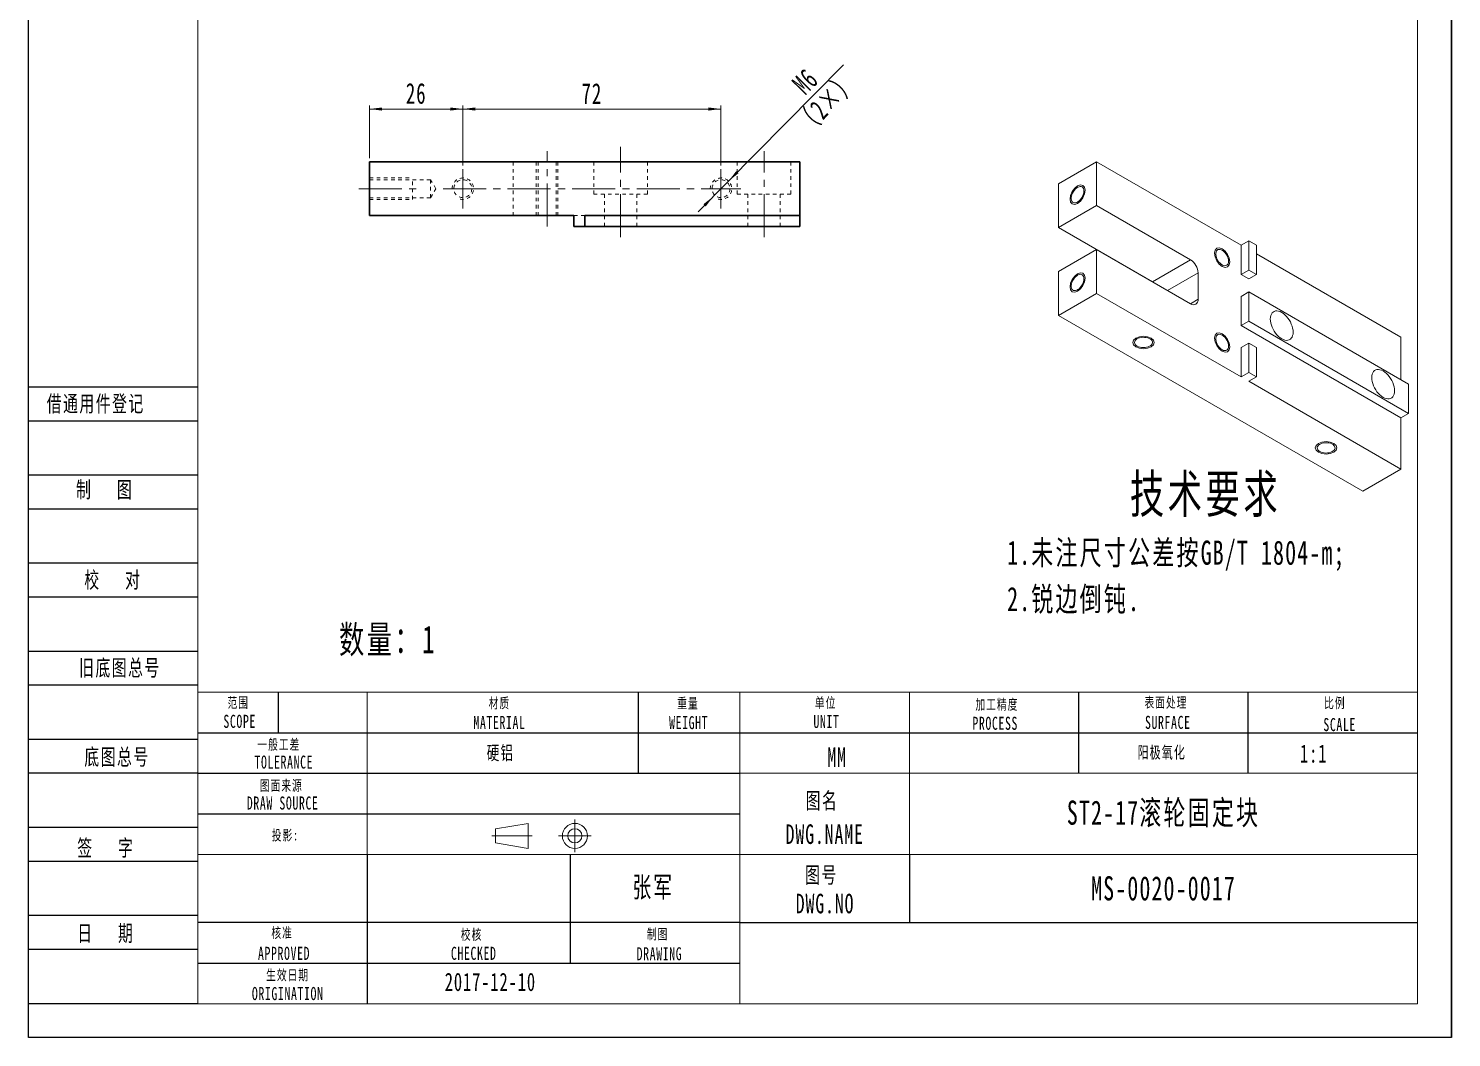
# Model space of a CAD drawing. Header units: millimetres. Extents: x 0 to 7581, y 0 to 561.
# Drawn here: x 5849.3 to 6246.2, y 0 to 281.5 of the extents above; entities that cross this region are included whole.
import ezdxf

# ---------------------------------------------------------------- set-up
doc = ezdxf.new("R2010")
doc.units = ezdxf.units.MM
for name, pattern in [('AD_LTYPE3 0 mm', [16, 11, -1, 1, -1, 1, -1]), ('AD_LTYPE6 0 mm', [12, 1, -1, 1, -1, 1, -1, 1, -1, 1, -1, 1, -1]), ('点画线', [18, 12, -2, 2, -2]), ('虚线', [2, 1, -1])]:
    doc.linetypes.add(name, pattern=pattern)
doc.layers.get('0').update_dxf_attribs({"lineweight": 35})
for name, color, linetype, lineweight in [('ACAD0', 7, 'Continuous', 0), ('ACADA-定位3-标高', 171, 'Continuous', 0), ('ACADA-构件3-柱砼', 9, 'Continuous', 0), ('ACADA-构件8-屋面', 7, 'Continuous', 0), ('EB0', 7, 'Continuous', 35), ('中心线层', 1, '点画线', 18), ('尺寸线层', 3, 'Continuous', 18), ('虚线层', 6, '虚线', 18)]:
    doc.layers.add(name, color=color, linetype=linetype, lineweight=lineweight)
doc.styles.add('标准', font='', dxfattribs={"width": 0.667})
doc.styles.get('标准').set_extended_font_data('宋体')
doc.dimstyles.new('标准', dxfattribs={"dimtxt": 5.779688, "dimasz": 3.5, "dimexe": 1, "dimexo": 1, "dimgap": 1.209086, "dimtad": 1, "dimdsep": 46, "dimtxsty": '标准', "dimblk": '_CAXARROW', "dimcen": 0, "dimdle": 6, "dimazin": 2, "dimtfac": 0.707107, "dimtdec": 3, "dimtmove": 0, "dimatfit": 3, "dimfxl": 1, "dimfrac": 2, "dimtolj": 1, "dimlwd": 18, "dimarcsym": 0})

# ---------------------------------------------------------------- blocks, each defined once
blk = doc.blocks.new('*X169')
at = {"layer": '尺寸线层', "linetype": 'Continuous', "lineweight": 18}
for points in [[(5970.46, 259.01), (5973.96, 259.44), (5973.96, 258.57)], [(6042.46, 259.01), (6038.96, 259.44), (6038.96, 258.57)]]:
    blk.add_hatch(color=0, dxfattribs=at).paths.add_polyline_path(points, flags=0)
at = {"layer": '尺寸线层', "color": 0, "linetype": 'Continuous', "lineweight": 18}
for p, q in [((5970.46, 243.27), (5970.46, 260.01)), ((5970.46, 259.01), (6042.46, 259.01)), ((6042.46, 243.27), (6042.46, 260.01))]:
    blk.add_line(p, q, dxfattribs=at)
at = {"layer": '尺寸线层', "color": 0, "linetype": 'Continuous', "lineweight": 18, "insert": (6006.46, 263.32), "char_height": 5.78, "width": 8.1213, "attachment_point": 5, "line_spacing_factor": 1.15057, "style": '标准'}
blk.add_mtext('\\T1.1;72', dxfattribs=at)
blk = doc.blocks.new('_CAXARROW')
blk.add_hatch(color=0).paths.add_polyline_path([(0, 0), (-1, 0.125), (-1, -0.125)], flags=0)
blk = doc.blocks.new('*X170')
at = {"layer": '尺寸线层', "linetype": 'Continuous', "lineweight": 18}
for points in [[(5944.46, 259.01), (5947.96, 259.44), (5947.96, 258.57)], [(5970.46, 259.01), (5966.96, 259.44), (5966.96, 258.57)]]:
    blk.add_hatch(color=0, dxfattribs=at).paths.add_polyline_path(points, flags=0)
at = {"layer": '尺寸线层', "color": 0, "linetype": 'Continuous', "lineweight": 18}
for p, q in [((5944.46, 245.27), (5944.46, 260.01)), ((5944.46, 259.01), (5970.46, 259.01)), ((5970.46, 243.27), (5970.46, 260.01))]:
    blk.add_line(p, q, dxfattribs=at)
at = {"layer": '尺寸线层', "color": 0, "linetype": 'Continuous', "lineweight": 18, "insert": (5957.46, 263.32), "char_height": 5.78, "width": 8.1856, "attachment_point": 5, "line_spacing_factor": 1.15057, "style": '标准'}
blk.add_mtext('\\T1.1;26', dxfattribs=at)
blk = doc.blocks.new('*X182')
at = {"layer": '尺寸线层', "linetype": 'Continuous', "lineweight": 18}
for points in [[(6044.57, 238.91), (6047.35, 241.09), (6046.72, 241.7)], [(6040.35, 234.64), (6038.21, 231.84), (6037.58, 232.46)]]:
    blk.add_hatch(color=0, dxfattribs=at).paths.add_polyline_path(points, flags=0)
at = {"layer": '尺寸线层', "color": 0, "linetype": 'Continuous', "lineweight": 18}
blk.add_line((6076.64, 271.34), (6036.14, 230.37), dxfattribs=at)
at = {"layer": '尺寸线层', "color": 0, "linetype": 'Continuous', "lineweight": 18, "char_height": 5.78, "attachment_point": 5, "rotation": 45.3262, "line_spacing_factor": 1.15057, "style": '标准'}
for s, insert, width in [('\\T1.1;M6', (6065.99, 266.7), 16.8082), ('\\T1.1;（2×）', (6072.12, 260.64), 35.3465)]:
    blk.add_mtext(s, dxfattribs=dict(at, insert=insert, width=width))

msp = doc.modelspace()

# ---------------------------------------------------------------- linework, layer by layer
at = {"layer": 'ACAD0', "linetype": 'Continuous', "lineweight": 0}
for p, q in [((5896.581, 9.449), (5896.581, 551.825)), ((6236.747, 551.825), (6236.747, 9.449)), ((5896.581, 96.38), (6236.747, 96.38)), ((5943.826, 51.025), (5943.826, 96.38)), ((6047.766, 9.449), (6047.766, 96.38)), ((6095.011, 51.025), (6095.011, 96.38)), ((6047.766, 73.703), (6236.747, 73.703)), ((5896.581, 51.025), (6236.747, 51.025)), ((5896.581, 9.449), (6236.747, 9.449))]:
    msp.add_line(p, q, dxfattribs=at)
at = {"layer": 'ACAD0', "color": 7, "linetype": 'AD_LTYPE6 0 mm', "lineweight": 0}
msp.add_line((5996.964, 244.272), (5990.964, 244.272), dxfattribs=at)
msp.add_line((5996.964, 244.272), (5990.964, 244.272), dxfattribs=at)
at = {"layer": 'ACAD0', "color": 7, "linetype": 'Continuous', "lineweight": 15}
for p, q in [((6147.219, 244.307), (6136.613, 238.184)), ((6147.219, 244.307), (6147.219, 232.059)), ((6187.524, 221.04), (6147.219, 244.307)), ((6136.613, 238.184), (6136.613, 225.936)), ((6147.219, 232.059), (6136.613, 225.936)), ((6147.219, 232.059), (6173.382, 216.956)), ((6136.613, 225.936), (6162.776, 210.833)), ((6189.646, 222.264), (6187.524, 221.04)), ((6189.646, 222.264), (6189.646, 214.099)), ((6191.767, 221.04), (6189.646, 222.264)), ((6147.219, 219.811), (6136.613, 213.688)), ((6147.219, 219.811), (6147.219, 207.563)), ((6173.382, 204.708), (6147.219, 219.811)), ((6187.524, 221.04), (6187.524, 212.874)), ((6191.767, 212.874), (6191.767, 221.04)), ((6232.072, 195.323), (6191.767, 218.59)), ((6173.382, 216.956), (6162.776, 210.833)), ((6136.613, 213.688), (6136.613, 201.44)), ((6162.776, 210.833), (6162.861, 210.781)), ((6175.504, 213.281), (6175.504, 205.933)), ((6189.646, 214.099), (6187.524, 212.874)), ((6187.524, 212.874), (6189.646, 211.65)), ((6189.646, 214.099), (6191.767, 212.874)), ((6191.767, 212.874), (6189.646, 211.65)), ((6147.219, 207.563), (6136.613, 201.44)), ((6147.219, 207.563), (6187.524, 184.295)), ((6189.646, 207.975), (6187.524, 206.75)), ((6187.524, 206.75), (6187.524, 198.585)), ((6189.646, 207.975), (6189.646, 199.809)), ((6234.193, 182.258), (6189.646, 207.975)), ((6136.613, 201.44), (6221.465, 152.455)), ((6189.646, 199.809), (6187.524, 198.585)), ((6187.524, 198.585), (6232.072, 172.868)), ((6189.646, 199.809), (6234.193, 174.093)), ((6232.072, 183.483), (6232.072, 195.323)), ((6189.646, 193.685), (6187.524, 192.461)), ((6187.524, 192.461), (6187.524, 184.295)), ((6191.767, 192.461), (6189.646, 193.685)), ((6189.646, 193.685), (6189.646, 185.52)), ((6191.767, 184.295), (6191.767, 192.461)), ((6189.646, 185.52), (6187.524, 184.295)), ((6189.646, 185.52), (6191.767, 184.295)), ((6191.767, 184.295), (6189.646, 183.071)), ((6189.646, 183.071), (6232.072, 158.579)), ((6234.193, 174.093), (6234.193, 182.258)), ((6234.193, 174.093), (6232.072, 172.868)), ((6232.072, 158.579), (6232.072, 172.868)), ((6232.072, 158.579), (6221.465, 152.455))]:
    msp.add_line(p, q, dxfattribs=at)
at = {"layer": 'ACAD0', "color": 8, "linetype": 'Continuous', "lineweight": 15}
for p, q in [((6175.504, 213.281), (6167.017, 208.382)), ((6175.504, 205.933), (6173.382, 204.708))]:
    msp.add_line(p, q, dxfattribs=at)
at = {"layer": 'ACAD0', "color": 7, "linetype": 'Continuous', "lineweight": 0}
for points in [[(6144.037, 236.346), (6143.876, 235.316), (6143.416, 234.256), (6142.728, 233.327), (6141.916, 232.672), (6141.104, 232.39), (6140.416, 232.524), (6139.956, 233.053), (6139.795, 233.897), (6139.956, 234.928), (6140.416, 235.988), (6141.104, 236.916), (6141.916, 237.571), (6142.728, 237.854), (6143.416, 237.72), (6143.876, 237.191), (6144.037, 236.346)], [(6182.221, 215.119), (6181.409, 215.774), (6180.721, 216.703), (6180.261, 217.763), (6180.1, 218.794), (6180.261, 219.638), (6180.721, 220.167), (6181.409, 220.301), (6182.221, 220.019), (6183.033, 219.363), (6183.721, 218.435), (6184.181, 217.375), (6184.342, 216.344), (6184.181, 215.5), (6183.721, 214.971), (6183.033, 214.837), (6182.221, 215.119)], [(6144.037, 211.85), (6143.876, 210.82), (6143.416, 209.759), (6142.728, 208.831), (6141.916, 208.176), (6141.104, 207.894), (6140.416, 208.027), (6139.956, 208.557), (6139.795, 209.401), (6139.956, 210.432), (6140.416, 211.492), (6141.104, 212.42), (6141.916, 213.075), (6142.728, 213.357), (6143.416, 213.224), (6143.876, 212.694), (6144.037, 211.85)], [(6158.179, 192.664), (6157.529, 193.225), (6157.301, 193.888), (6157.529, 194.551), (6158.179, 195.113), (6159.153, 195.488), (6160.301, 195.62), (6161.449, 195.488), (6162.422, 195.113), (6163.072, 194.551), (6163.301, 193.888), (6163.072, 193.225), (6162.422, 192.664), (6161.449, 192.288), (6160.301, 192.156), (6159.153, 192.288), (6158.179, 192.664)], [(6182.221, 191.44), (6181.409, 192.095), (6180.721, 193.023), (6180.261, 194.083), (6180.1, 195.114), (6180.261, 195.958), (6180.721, 196.487), (6181.409, 196.621), (6182.221, 196.339), (6183.033, 195.684), (6183.721, 194.755), (6184.181, 193.695), (6184.342, 192.665), (6184.181, 191.82), (6183.721, 191.291), (6183.033, 191.157), (6182.221, 191.44)], [(6209.091, 163.273), (6208.441, 163.835), (6208.212, 164.497), (6208.441, 165.16), (6209.091, 165.722), (6210.064, 166.098), (6211.212, 166.229), (6212.36, 166.098), (6213.334, 165.722), (6213.984, 165.16), (6214.212, 164.497), (6213.984, 163.835), (6213.334, 163.273), (6212.36, 162.897), (6211.212, 162.766), (6210.064, 162.897), (6209.091, 163.273)]]:
    msp.add_lwpolyline(points, dxfattribs=at)
at = {"layer": 'ACAD0', "color": 7, "linetype": 'Continuous', "lineweight": 15}
for points in [[(6143.684, 236.142), (6143.652, 236.51), (6143.557, 236.828), (6143.403, 237.084), (6143.195, 237.269), (6142.941, 237.377), (6142.65, 237.403), (6142.333, 237.346), (6142, 237.209), (6141.664, 236.997), (6141.338, 236.717), (6141.032, 236.379), (6140.758, 235.996), (6140.526, 235.581), (6140.345, 235.15), (6140.22, 234.718), (6140.156, 234.3), (6140.156, 233.912), (6140.22, 233.567), (6140.345, 233.279), (6140.526, 233.058), (6140.758, 232.911), (6141.032, 232.844), (6141.338, 232.859), (6141.664, 232.956), (6142, 233.131), (6142.333, 233.379), (6142.65, 233.689), (6142.941, 234.051), (6143.195, 234.452), (6143.403, 234.877), (6143.557, 235.31), (6143.652, 235.738), (6143.684, 236.142)], [(6183.989, 216.548), (6183.957, 216.953), (6183.862, 217.38), (6183.708, 217.814), (6183.5, 218.239), (6183.246, 218.64), (6182.955, 219.002), (6182.638, 219.312), (6182.305, 219.559), (6181.969, 219.735), (6181.643, 219.832), (6181.337, 219.847), (6181.063, 219.78), (6180.831, 219.633), (6180.65, 219.411), (6180.525, 219.123), (6180.461, 218.779), (6180.461, 218.391), (6180.525, 217.973), (6180.65, 217.541), (6180.831, 217.109), (6181.063, 216.694), (6181.337, 216.311), (6181.643, 215.974), (6181.969, 215.694), (6182.305, 215.481), (6182.638, 215.345), (6182.955, 215.288), (6183.246, 215.314), (6183.5, 215.422), (6183.708, 215.607), (6183.862, 215.863), (6183.957, 216.181), (6183.989, 216.548)], [(6143.684, 211.646), (6143.652, 212.014), (6143.557, 212.332), (6143.403, 212.588), (6143.195, 212.773), (6142.941, 212.88), (6142.65, 212.906), (6142.333, 212.85), (6142, 212.713), (6141.664, 212.501), (6141.338, 212.221), (6141.032, 211.883), (6140.758, 211.5), (6140.526, 211.085), (6140.345, 210.654), (6140.22, 210.221), (6140.156, 209.804), (6140.156, 209.416), (6140.22, 209.071), (6140.345, 208.783), (6140.526, 208.561), (6140.758, 208.414), (6141.032, 208.347), (6141.338, 208.363), (6141.664, 208.46), (6142, 208.635), (6142.333, 208.882), (6142.65, 209.193), (6142.941, 209.555), (6143.195, 209.955), (6143.403, 210.38), (6143.557, 210.814), (6143.652, 211.241), (6143.684, 211.646)], [(6195.656, 200.422), (6195.688, 200.927), (6195.785, 201.383), (6195.944, 201.783), (6196.161, 202.117), (6196.433, 202.38), (6196.754, 202.565), (6197.118, 202.67), (6197.516, 202.691), (6197.942, 202.629), (6198.385, 202.484), (6198.838, 202.26), (6199.291, 201.961), (6199.735, 201.594), (6200.16, 201.165), (6200.558, 200.684), (6200.922, 200.16), (6201.243, 199.604), (6201.515, 199.027), (6201.732, 198.441), (6201.891, 197.858), (6201.988, 197.29), (6202.02, 196.749), (6201.988, 196.244), (6201.891, 195.788), (6201.732, 195.388), (6201.515, 195.054), (6201.243, 194.791), (6200.922, 194.606), (6200.558, 194.501), (6200.16, 194.48), (6199.735, 194.542), (6199.291, 194.687), (6198.838, 194.911), (6198.385, 195.21), (6197.942, 195.577), (6197.516, 196.006), (6197.118, 196.487), (6196.754, 197.011), (6196.433, 197.568), (6196.161, 198.144), (6195.944, 198.73), (6195.785, 199.313), (6195.688, 199.881), (6195.656, 200.422)], [(6158.533, 192.868), (6158.899, 192.693), (6159.317, 192.561), (6159.769, 192.478), (6160.241, 192.445), (6160.715, 192.465), (6161.174, 192.536), (6161.602, 192.656), (6161.982, 192.82), (6162.302, 193.023), (6162.549, 193.258), (6162.716, 193.515), (6162.794, 193.785), (6162.783, 194.06), (6162.682, 194.328), (6162.495, 194.58), (6162.229, 194.807), (6161.892, 195.001), (6161.499, 195.155), (6161.062, 195.263), (6160.598, 195.321), (6160.122, 195.328), (6159.654, 195.282), (6159.208, 195.186), (6158.803, 195.044), (6158.451, 194.859), (6158.166, 194.639), (6157.958, 194.393), (6157.835, 194.128), (6157.801, 193.854), (6157.858, 193.581), (6158.003, 193.32), (6158.23, 193.079), (6158.533, 192.868)], [(6183.989, 192.869), (6183.957, 193.274), (6183.862, 193.701), (6183.708, 194.134), (6183.5, 194.559), (6183.246, 194.96), (6182.955, 195.322), (6182.638, 195.632), (6182.305, 195.88), (6181.969, 196.055), (6181.643, 196.152), (6181.337, 196.167), (6181.063, 196.1), (6180.831, 195.953), (6180.65, 195.732), (6180.525, 195.444), (6180.461, 195.099), (6180.461, 194.711), (6180.525, 194.293), (6180.65, 193.861), (6180.831, 193.43), (6181.063, 193.015), (6181.337, 192.632), (6181.643, 192.294), (6181.969, 192.014), (6182.305, 191.802), (6182.638, 191.665), (6182.955, 191.608), (6183.246, 191.634), (6183.5, 191.742), (6183.708, 191.927), (6183.862, 192.183), (6183.957, 192.501), (6183.989, 192.869)], [(6223.94, 184.094), (6223.973, 184.598), (6224.069, 185.055), (6224.228, 185.455), (6224.445, 185.789), (6224.718, 186.052), (6225.039, 186.237), (6225.402, 186.342), (6225.8, 186.363), (6226.226, 186.3), (6226.669, 186.156), (6227.122, 185.932), (6227.575, 185.633), (6228.019, 185.265), (6228.444, 184.837), (6228.843, 184.355), (6229.206, 183.831), (6229.527, 183.275), (6229.799, 182.699), (6230.017, 182.113), (6230.175, 181.53), (6230.272, 180.962), (6230.304, 180.42), (6230.272, 179.916), (6230.175, 179.46), (6230.017, 179.06), (6229.799, 178.725), (6229.527, 178.463), (6229.206, 178.277), (6228.843, 178.173), (6228.444, 178.152), (6228.019, 178.214), (6227.575, 178.359), (6227.122, 178.583), (6226.669, 178.882), (6226.226, 179.249), (6225.8, 179.678), (6225.402, 180.159), (6225.039, 180.683), (6224.718, 181.239), (6224.445, 181.816), (6224.228, 182.402), (6224.069, 182.985), (6223.973, 183.553), (6223.94, 184.094)], [(6209.445, 163.477), (6209.811, 163.302), (6210.228, 163.171), (6210.681, 163.087), (6211.153, 163.055), (6211.627, 163.074), (6212.086, 163.145), (6212.514, 163.265), (6212.894, 163.43), (6213.214, 163.633), (6213.461, 163.867), (6213.627, 164.124), (6213.706, 164.395), (6213.695, 164.669), (6213.594, 164.937), (6213.407, 165.189), (6213.14, 165.416), (6212.804, 165.61), (6212.411, 165.764), (6211.974, 165.872), (6211.509, 165.931), (6211.034, 165.937), (6210.565, 165.892), (6210.12, 165.796), (6209.714, 165.653), (6209.363, 165.468), (6209.078, 165.249), (6208.87, 165.002), (6208.747, 164.737), (6208.713, 164.463), (6208.77, 164.191), (6208.914, 163.929), (6209.142, 163.689), (6209.445, 163.477)]]:
    msp.add_lwpolyline(points, dxfattribs=at)
for centre, radius, start, end in [((6170.917, 213.083), 4.59, 2.4764, 57.5236), ((6174.204, 205.734), 1.315, 231.32543, 8.68532)]:
    msp.add_arc(centre, radius, start, end, dxfattribs=at)
at = {"layer": 'ACADA-构件3-柱砼', "linetype": 'ByBlock', "lineweight": -2, "ltscale": 0.2}
for p, q in [((5849.336, 0), (5849.336, 561.274)), ((6246.196, 561.274), (6246.196, 0)), ((6246.196, 0), (6246.196, 561.274)), ((5896.581, 181.422), (5849.336, 181.422)), ((5896.581, 171.973), (5849.336, 171.973)), ((5896.581, 156.854), (5849.336, 156.854)), ((5896.581, 147.405), (5849.336, 147.405)), ((5896.581, 132.287), (5849.336, 132.287)), ((5896.581, 122.838), (5849.336, 122.838)), ((5896.581, 107.719), (5849.336, 107.719)), ((5896.581, 98.27), (5849.336, 98.27)), ((5918.997, 96.401), (5918.997, 85.042)), ((6019.419, 73.703), (6019.419, 96.38)), ((6142.257, 73.703), (6142.257, 96.38)), ((6189.502, 73.703), (6189.502, 96.38)), ((5896.581, 85.042), (6236.747, 85.042)), ((5896.581, 83.152), (5849.336, 83.152)), ((5896.581, 73.703), (5849.336, 73.703)), ((5896.581, 73.703), (6047.766, 73.703)), ((5896.581, 62.364), (6047.766, 62.364)), ((5896.581, 58.584), (5849.336, 58.584)), ((5896.581, 49.135), (5849.336, 49.135)), ((5943.826, 51.025), (5943.826, 9.449)), ((6000.521, 20.788), (6000.521, 51.025)), ((6095.011, 51.025), (6095.011, 32.127)), ((5896.581, 34.017), (5849.336, 34.017)), ((6047.766, 32.127), (5896.581, 32.127)), ((6047.766, 32.127), (6236.747, 32.127)), ((5896.581, 24.568), (5849.336, 24.568)), ((5896.581, 20.788), (6047.766, 20.788)), ((5896.581, 9.449), (5849.336, 9.449)), ((6246.196, 0), (5849.336, 0))]:
    msp.add_line(p, q, dxfattribs=at)
at = {"layer": 'ACADA-构件8-屋面', "linetype": 'Continuous', "lineweight": 18}
for p, q in [((5979.605, 58.243), (5988.71, 59.748)), ((5988.71, 59.748), (5988.71, 52.775)), ((6001.712, 51.713), (6001.712, 60.81)), ((5978.543, 56.261), (5989.771, 56.261)), ((5979.605, 58.243), (5979.605, 54.28)), ((5997.163, 56.261), (6006.26, 56.261)), ((5979.605, 54.28), (5988.71, 52.775))]:
    msp.add_line(p, q, dxfattribs=at)
for radius in [3.487, 1.981]:
    msp.add_circle((6001.712, 56.261), radius, dxfattribs=at)
at = {"layer": 'EB0'}
for p, q in [((6064.464, 244.272), (5944.464, 244.272)), ((5944.464, 229.272), (5944.464, 244.272)), ((6064.464, 229.272), (6064.464, 244.272)), ((6001.464, 229.272), (5944.464, 229.272)), ((6001.464, 226.272), (6001.464, 229.272)), ((6004.464, 226.272), (6001.464, 226.272)), ((6004.464, 226.272), (6004.464, 229.272)), ((6064.464, 229.272), (6004.464, 229.272)), ((6064.464, 226.272), (6004.464, 226.272)), ((6064.464, 226.272), (6064.464, 229.272))]:
    msp.add_line(p, q, dxfattribs=at)
at = {"layer": '中心线层', "linetype": '点画线', "lineweight": 18}
for p, q in [((5993.964, 226.272), (5993.964, 247.272)), ((6014.464, 223.272), (6014.464, 248.465)), ((6054.464, 223.272), (6054.464, 247.269)), ((5970.464, 231.272), (5970.464, 242.272)), ((6042.464, 231.272), (6042.464, 242.272)), ((5941.464, 236.772), (5959.464, 236.772)), ((5964.964, 236.772), (6037.248, 236.772)), ((6036.964, 236.772), (6047.964, 236.772))]:
    msp.add_line(p, q, dxfattribs=at)
at = {"layer": '虚线层', "color": 6, "linetype": '虚线', "lineweight": 18}
for p, q in [((5984.464, 229.272), (5984.464, 244.272)), ((5990.964, 229.272), (5990.964, 244.272)), ((5990.964, 229.272), (5990.964, 244.272)), ((5991.464, 244.272), (5991.464, 229.272)), ((5996.464, 229.272), (5996.464, 244.272)), ((5996.964, 229.272), (5996.964, 244.272)), ((5996.964, 229.272), (5996.964, 244.272)), ((6006.964, 244.272), (6006.964, 235.272)), ((6021.964, 235.272), (6021.964, 244.272)), ((6046.964, 244.272), (6046.964, 235.272)), ((6061.964, 235.272), (6061.964, 244.272)), ((5944.464, 239.772), (5956.464, 239.772)), ((5944.464, 239.772), (5956.464, 239.772)), ((5961.464, 239.272), (5944.464, 239.272)), ((5956.464, 233.772), (5956.464, 239.772)), ((5956.464, 233.772), (5956.464, 239.772)), ((5961.464, 234.272), (5961.464, 239.272)), ((5962.966, 236.772), (5961.464, 239.272)), ((5944.464, 234.272), (5961.464, 234.272)), ((5961.464, 234.272), (5962.966, 236.772)), ((6006.964, 235.272), (6021.964, 235.272)), ((6009.964, 235.272), (6009.964, 226.272)), ((6018.964, 226.272), (6018.964, 235.272)), ((6046.964, 235.272), (6061.964, 235.272)), ((6049.964, 235.272), (6049.964, 226.272)), ((6058.964, 226.272), (6058.964, 235.272)), ((5944.464, 233.772), (5956.464, 233.772)), ((5944.464, 233.772), (5956.464, 233.772)), ((6001.464, 229.272), (6004.464, 229.272))]:
    msp.add_line(p, q, dxfattribs=at)
for centre in [(5970.464, 236.772), (6042.464, 236.772)]:
    msp.add_circle(centre, 2.5, dxfattribs=at)
for centre in [(5970.464, 236.772), (6042.464, 236.772)]:
    msp.add_arc(centre, 3, 255, 195, dxfattribs=at)

# ---------------------------------------------------------------- texts
at = {"layer": 'ACADA-定位3-标高', "linetype": 'Continuous', "lineweight": 18, "line_spacing_factor": 1.15057, "style": '标准'}
for s, insert, char_height, width, attachment_point in [('\\T1.1;数量：1', (5935.961, 106.331), 7.7146, 38.95265, 7), ('\\T1.1;ST2-17滚轮固定块', (6165.879, 62.364), 6.74297, 141.73595, 5), ('\\T1.1;MS-0020-0017', (6165.879, 41.576), 6.74297, 141.73595, 5), ('\\T1.1;2017-12-10', (5965.415, 12.895), 5.09884, 39.173, 7)]:
    msp.add_mtext(s, dxfattribs=dict(at, insert=insert, char_height=char_height, width=width, attachment_point=attachment_point))
at = {"layer": 'ACADA-定位3-标高', "linetype": 'AD_LTYPE3 0 mm', "lineweight": 0, "insert": (6203.921, 76.59), "char_height": 5.0972, "width": 10.86809, "attachment_point": 7, "line_spacing_factor": 1.15057, "style": '标准'}
msp.add_mtext('\\T1.1;1:1', dxfattribs=at)
at = {"layer": 'ACADA-构件8-屋面', "linetype": 'Continuous', "lineweight": 18, "line_spacing_factor": 1.15057, "style": '标准'}
for s, insert, char_height, width, attachment_point in [('\\T1.1;借通用件登记', (5854.432, 179.11), 4.55105, 42.94074, 1), ('\\T1.1;制   图', (5862.627, 155.128), 4.55105, 24.99156, 1), ('\\T1.1;校   对', (5864.919, 129.942), 4.55105, 24.99156, 1), ('\\T1.1;旧底图总号', (5863.454, 105.419), 4.55105, 71.28793, 1), ('\\T1.1;范围', (5907.838, 93.271), 2.9127, 9.1903, 5), ('\\T1.1;单位', (6071.644, 93.24), 2.9127, 13.06471, 5), ('\\T1.1;表面处理', (6166.547, 93.309), 2.9127, 18.38439, 5), ('\\T1.1;材质', (5980.68, 93.143), 2.9127, 15.00191, 5), ('\\T1.1;重量', (6033.261, 93.156), 2.9127, 16.93912, 5), ('\\T1.1;加工精度', (6119.411, 92.758), 2.9127, 18.38439, 5), ('\\T1.1;比例', (6213.648, 93.184), 2.9127, 16.69126, 5), ('\\T1.1;SCOPE', (5908.232, 88.179), 3.64084, 10.49631, 5), ('\\T1.1;MATERIAL', (5980.688, 87.895), 3.64084, 15.39209, 5), ('\\T1.1;WEIGHT', (6033.436, 87.823), 3.64084, 15.29033, 5), ('\\T1.1;UNIT', (6071.866, 88.156), 3.6408, 11.00889, 5), ('\\T1.1;PROCESS', (6118.931, 87.631), 3.64084, 14.67599, 5), ('\\T1.1;SURFACE', (6167.059, 87.889), 3.64084, 14.57424, 5), ('\\T1.1;SCALE', (6214.992, 87.266), 3.64084, 15.13391, 5), ('\\T1.1;一般工差', (5919.158, 81.591), 2.9127, 20.32159, 5), ('\\T1.1;底图总号', (5864.919, 80.562), 4.5511, 24.99156, 1), ('\\T1.1;   MM', (6070.752, 78.184), 5.46126, 22.34339, 5), ('\\T1.1;TOLERANCE', (5920.544, 76.814), 3.64084, 18.44864, 5), ('\\T1.1;图面来源', (5919.849, 70.151), 2.9127, 24.196, 5), ('\\T1.1;图名', (6070.62, 65.83), 4.5511, 13.78546, 5), ('\\T1.1;签   字', (5862.938, 55.194), 4.55105, 24.99156, 1), ('\\T1.1;投影:', (5920.909, 56.283), 2.9127, 108.913, 5), ('\\T1.1;图号', (6070.488, 45.122), 4.5511, 22.50287, 5), ('\\T1.1;张军', (6023.55, 41.665), 5.772, 75.59251, 5), ('\\T1.1;日   期', (5862.938, 31.382), 4.55105, 24.99156, 1), ('\\T1.1;核准', (5920.067, 29.074), 2.9127, 16.93912, 5), ('\\T1.1;校核', (5972.917, 28.576), 2.9127, 15.00191, 5), ('\\T1.1;制图', (6024.791, 28.702), 2.9127, 18.87632, 5), ('\\T1.1;APPROVED', (5920.607, 23.463), 3.64084, 17.02023, 5), ('\\T1.1;CHECKED', (5973.504, 23.463), 3.64084, 14.67599, 5), ('\\T1.1;DRAWING', (6025.304, 23.338), 3.64084, 14.1672, 5), ('\\T1.1;生效日期', (5921.601, 17.29), 2.9127, 24.196, 5), ('\\T1.1;ORIGINATION', (5921.637, 12.239), 3.64084, 20.5743, 5)]:
    msp.add_mtext(s, dxfattribs=dict(at, insert=insert, char_height=char_height, width=width, attachment_point=attachment_point))
at = {"layer": '尺寸线层', "linetype": 'Continuous', "lineweight": 18, "line_spacing_factor": 1.15057, "style": '标准'}
for s, insert, char_height, width, attachment_point in [('\\T1.1;技术要求', (6156.487, 156.922), 10.5373, 72.72313, 1), ('\\T1.1;1.未注尺寸公差按GB/T 1804-m;\\P2.锐边倒钝.', (6122.257, 138.634), 6.74297, 128.95196, 1), ('\\T1.1;硬铝', (5980.988, 79.192), 3.8483, 40.53202, 5), ('\\T1.1;阳极氧化', (6165.385, 79.372), 3.3715, 47.24532, 5), ('\\T1.1;DRAW SOURCE', (5920.22, 65.389), 3.64084, 47.21285, 5), ('\\T1.1;DWG.NAME', (6071.389, 56.694), 5.46126, 47.24532, 5), ('\\T1.1;DWG.NO', (6071.487, 37.33), 5.46126, 47.44838, 5)]:
    msp.add_mtext(s, dxfattribs=dict(at, insert=insert, char_height=char_height, width=width, attachment_point=attachment_point))

# ---------------------------------------------------------------- dimensions: what is measured, and where the dimension line sits
at = {"layer": '尺寸线层'}
dim = msp.add_diameter_dim_2p(p1=(6040.355, 234.639), p2=(6044.573, 238.906), text='M6', dimstyle='标准', override={"dimpost": '%%C<>\\X（2×）', "dimsah": 1, "dimtmove": 2, "dimtfill": 1}, dxfattribs=at)
dim.commit()
dim.dimension.update_dxf_attribs({"geometry": '*X182', "text_midpoint": (6069.053, 263.666), "dimtype": 163})
for base, p1, p2, picture, middle in [((5970.464, 259.007), (5944.464, 244.272), (5970.464, 242.272), '*X170', (5957.464, 259.007)), ((6042.464, 259.007), (5970.464, 242.272), (6042.464, 242.272), '*X169', (6006.464, 259.007))]:
    dim = msp.add_linear_dim(base=base, p1=p1, p2=p2, dimstyle='标准', override={"dimsah": 1, "dimtfill": 1, "dimtzin": 8}, dxfattribs=at)
    dim.commit()
    dim.dimension.update_dxf_attribs({"geometry": picture, "text_midpoint": middle})

doc.saveas('drawing.dxf')
